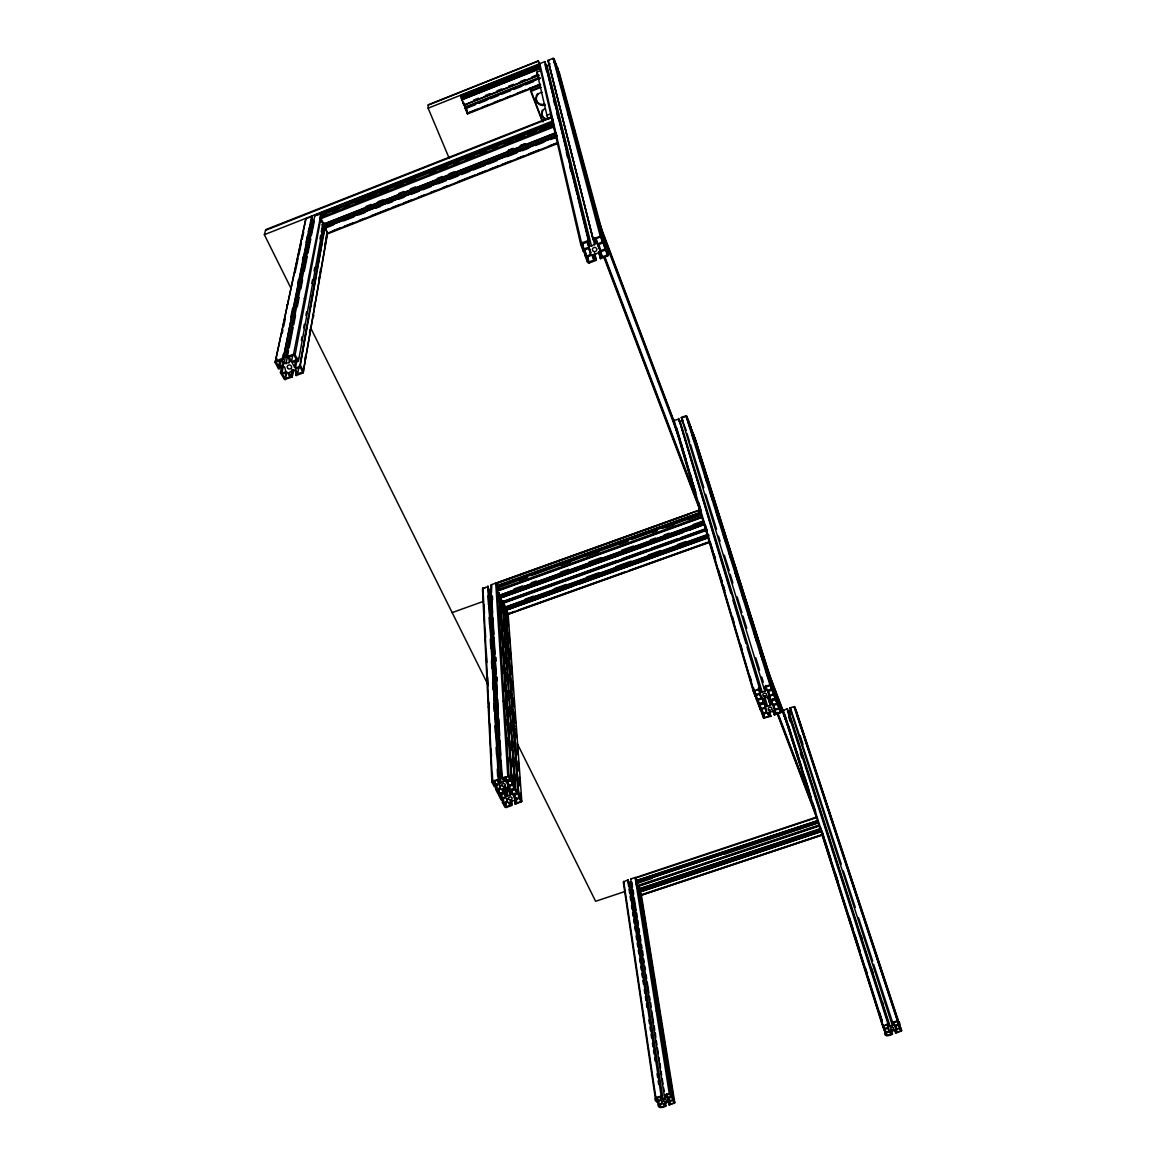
<?xml version="1.0" encoding="UTF-8"?>
<svg xmlns="http://www.w3.org/2000/svg" width="1166" height="1166" viewBox="0 0 1166 1166"><rect width="100%" height="100%" fill="white"/><g stroke="black" fill="none" stroke-linecap="round" stroke-linejoin="round"><path stroke-width="1.5" d="M325.212 224.557L324.148 223.289M449.245 158.43L428.141 108.19L428.184 104.867L538.313 60.894L540.281 66.2M785.039 717.513L784.339 715.297M816.419 817.118L635.747 877.532L636.242 880.709L817.585 820.689L636.242 880.709M304.807 359.536L305.434 355.98M309.456 332.893L310.083 329.351M314.106 306.264L314.718 302.708M318.741 279.636L319.367 276.08M319.98 272.523L320.606 268.982M324.629 245.895L325.256 242.339M325.868 238.797L326.48 235.24M296.339 371.065L296.164 375.554L303.073 372.916L327.442 232.5M303.073 372.916L327.588 233.113M325.766 227.516L326.772 231.64M300.77 361.008L303.656 344.917M304.297 341.346L307.183 325.256M307.824 321.685L308.465 318.099M310.069 309.165L310.71 305.594M311.351 302.023L312.954 293.074M313.596 289.503L316.482 273.412M317.123 269.842L322.253 241.245M322.895 237.66L324.818 226.933M303.612 371.546L300.332 365.06L325.576 224.032M333.549 224.863L325.125 228.157L323.055 222.181L321.291 231.83M297.68 373.863L295.304 369.214L300.274 367.305L302.65 371.969L297.68 373.863L298.962 366.751M323.74 222.604L298.423 361.314L296.951 360.76L292.637 362.407L292.404 363.53L295.494 368.019L299.808 366.372L324.76 224.353M555.905 132.924L323.171 224.44L322.836 223.333M296.164 375.554L296.82 371.983M295.494 368.019L297.141 359.07M297.432 361.693L298.088 358.137M301.353 340.341L302.009 336.785M303.641 327.894L304.297 324.337M305.929 315.447L306.585 311.876M311.803 283.411L312.459 279.855M314.091 270.964L314.747 267.408M319.98 238.943L320.635 235.386M294.386 367.421L295.727 360.25M298.423 361.314L295.115 354.785L321.422 215.273M281.88 365.556L280.438 372.668L284.504 379.504L292.2 377.07L292.724 370.788M292.2 377.07L293.526 369.928M323.171 224.44L320.3 218.217L320.533 215.681L552.961 124.019M321.189 215.069L321.131 212.576L552.524 122.095M291.719 376.137L290.728 376.516L292.083 369.374M320.81 217.065L322.457 222.531M320.869 216.774L320.533 215.681M291.485 361.737L289.095 357.029L294.094 355.12L296.47 359.813L291.485 361.737L292.855 354.61M283.192 354.391L282.099 359.726L284.023 363.471L288.993 362.684L290.013 361.183L288.089 357.423L286.617 356.869L293.57 354.187L321.16 213.159M285.306 379.708L286.311 374.505M288.993 362.684L289.693 359.128M284.781 378.79L282.391 374.155L287.346 372.26L289.736 376.895L284.781 378.79L286.166 371.721M286.005 363.836L288.498 350.718M289.197 347.774L293.074 327.675M293.788 324.585L295.537 315.257M297.33 306.745L299.064 297.534M300.872 288.906L302.577 279.811M304.341 270.949L307.154 256.768M307.853 253.226L310.783 238.957M311.38 235.503L314.324 221.117L312.721 220.797L311.628 216.482L305.988 218.698L305.55 219.864L275.147 362.437L278.499 368.952L279.505 368.573L280.598 363.253M286.617 356.869L314.864 215.2L320.504 212.984M279.505 368.573L279.024 367.64L283.003 366.109L284.708 367.13L285.874 371.706L281.91 373.222L281.429 372.289L282.857 365.177M281.91 373.222L283.338 366.109M284.023 363.471L312.721 220.797M282.099 359.726L283.105 359.332L312.007 217.284M290.83 317.079L292.651 308.203M297.738 283.323L298.467 279.782M302.475 260.237L303.204 256.68M306.104 242.47L307.562 235.372M308.29 231.815L309.019 228.259M283.105 359.332L311.628 216.482M278.543 366.692L276.123 362.014L281.108 360.105L283.513 364.783L278.543 366.692L280 359.624M279.024 367.64L280.481 360.556M276.123 362.014L276.881 358.458M282.157 333.52L282.915 329.949M283.673 326.393L285.189 319.265M295.013 272.946L298.03 258.706M298.788 255.135L301.426 242.674M302.183 239.103L303.699 231.99M275.147 362.437L305.988 218.698M594.587 253.226L596.351 260.28L589.121 263.05L587.635 262.423L584.968 255.529L586.002 255.135L586.396 256.126L590.564 254.538L590.171 249.116M496.22 783.639L496.847 789.732L500.272 788.566L499.587 785.272L498.217 784.572L494.282 786.715L491.892 782.065L482.491 588.626L488.19 586.542L498.727 779.675L497.867 779.967L499.237 782.648L500.87 782.867L504.368 780.87L501.803 777.824L490.769 584.909L495.739 583.117L496.789 583.481L509.017 776.148L511.393 780.812L506.481 781.716L508.522 785.724L512.224 784.441L511.51 773.597M503.114 798.666L503.668 802.937L507.064 801.771L506.394 798.521L505.024 797.821L501.118 799.949L498.757 795.358L505.213 792.326L504.893 786.875M291.063 288.439L264.347 234.687L265.731 229.629L551.212 116.994L553.282 122.678M603.755 243.679L605.154 248.941L600.636 250.675L598.012 245.866L598.362 244.671L602.895 242.936L603.274 243.942L604.309 243.534L556.211 64.101L553.15 58.3L547.962 60.37L592.896 238.724L593.275 239.73L594.325 239.321L595.855 243.344L591.526 246.143L589.588 245.749L588.043 241.741L589.092 241.333L544.974 61.565L539.785 63.634L539.319 64.742L580.741 244.598L583.423 251.55L584.472 251.142L582.446 243.111M559.126 73.021L557.333 67.147L556.59 67.453M580.741 244.598L581.426 243.126L588.699 240.327L544.974 61.565M559.301 72.438L608.448 254.465L607.748 255.922L600.505 258.692L598.785 252.424M491.892 782.065L498.378 779.005L487.898 585.93M765.581 702.34L758.206 704.045L756.311 699.163L761.034 698.332L760.465 693.493M502.4 601.496L514.906 788.639L508.624 791.146L508.274 785.709M769.341 711.1L770.93 716.303L763.599 717.994L761.733 713.169L766.412 712.353L765.843 707.514M508.099 613.52L521.8 801.304L515.357 804.321L514.774 800.051M690.622 427.164L688.596 422.835L694.018 440.18M657.362 1098.226L658.178 1104.013L662.142 1103.328L661.749 1100.864L660.626 1100.369L657.639 1101.316L656.852 1097.235M692.968 434.612L695.14 438.431L694.674 439.29M761.515 696.976L759.401 694.105L755.233 696.335L753.323 691.423L760.174 688.217L759.547 689.237L760.64 692.065L764.911 691.394L765.989 690.228L764.925 686.759M759.445 703.462L761.529 710.079L760.655 710.385L758.774 705.517L759.416 704.468M695.14 438.431L781.235 711.945L774.457 715.093L773.116 710.925M782.78 710.764L787.414 708.753L786.992 709.424M883.332 1025.147L885.839 1032.26L888.915 1031.283L888.783 1028.689L887.72 1028.15L884.061 1029.899L882.662 1026.269L782.648 710.385M657.639 1101.316L657.158 1102.045C649.87 1097.804 663.352 1095.311 660.583 1096.915L661.603 1098.897L665.218 1098.328L666.077 1097.483L665.072 1095.501C662.171 1095.282 673.584 1090.764 672.068 1097.308L667.827 1098.081L668.614 1100.748L672.578 1100.019L638.691 888.186M641.125 893.302L674.808 1102.73L669.124 1105.12L668.307 1101.054M882.662 1026.269L888.623 1023.763L888.856 1026.619L893.491 1025.147L873.611 964.238M796.232 712.601L796.655 711.93L901.653 1030.715L895.692 1033.207L895.473 1030.365L891.815 1030.948L890.853 1031.823L891.655 1033.907C894.57 1034.082 882.808 1038.848 884.863 1031.983L820.325 828.647L638.618 889.075L820.441 829.011M577.097 194.547L545.659 65.675L549.303 65.107L550.133 63.897M730.849 593.261L678.874 419.017L673.438 420.693M631.695 881.904L628.62 882.385L628.124 879.82L623.271 882.006L655.379 1098.605M683.087 420.168L679.093 421.626M769.123 701.116L775.958 697.938L689.266 422.602M797.413 715.88L796.655 711.93M504.266 786.015L504.703 793.274L506.059 795.926L510.227 795.27L511.16 794.163L510.927 790.533M764.269 697.836L766.033 706.159L770.289 705.488L771.353 704.322L770.289 700.853M544.843 104.007L544.813 104.022A6.602 6.5 -78.7 0 1 537.468 93.717M545.047 105.071L545.076 105.057A6.617 6.515 -78.2 0 1 538.925 93.572L540.426 92.741A6.617 6.515 -78.2 0 1 542.088 92.333M790.009 712.105L789.12 713.184L790.067 714.044M428.184 105.071L538.357 61.084M428.141 108.19L539.013 63.941L539.319 64.742L461.211 95.204L461.59 97.376L461.517 95.947M503.799 78.909L507.181 77.554M515.634 74.187L519.016 72.831M534.232 66.768L537.628 65.413M593.275 239.73L548.253 61.142L548.997 60.836M515.663 74.347L519.045 72.992M527.498 69.625L535.966 66.243M461.284 96.632L539.362 65.485L539.829 67.03M461.415 98.877L539.858 67.613L540.208 68.619L461.751 99.897L461.328 97.448L539.654 66.243M463.31 97.536L468.295 95.554M474.956 92.901L479.94 90.904M486.601 88.252L491.586 86.255M498.246 83.602L503.231 81.62M509.892 78.967L514.876 76.971M521.537 74.318L529.845 71.009M533.183 69.683L538.167 67.686M524.904 73.196L529.889 71.199M463.383 98.979L540.149 68.386L538.313 60.894M556.211 64.101L555.468 64.392L556.401 67.919M547.801 118.917L536.899 72.132L540.674 70.63M473.556 100.189L478.556 98.206M485.231 95.554L490.23 93.557M496.891 90.904L501.89 88.907M508.551 86.255L513.55 84.273M520.225 81.62L525.225 79.623M531.885 76.971L536.885 74.974M538.838 75.076L463.879 105.144L538.881 75.28M465.409 108.686L465.059 106.951L538.138 77.86M465.351 107.782L540.091 78.035M539.989 78.137L465.103 108.147L467.537 113.933L540.63 84.885M467.07 108.03L475.393 104.721M478.716 103.395L487.038 100.087M490.361 98.76L498.684 95.452M502.007 94.125L510.329 90.817M513.667 89.49L521.974 86.182M525.312 84.856L533.634 81.547M477.215 109.225L467.231 113.189L465.861 107.666M482.199 107.243L488.845 104.605M493.83 102.623L500.476 99.984M505.461 98.002L510.446 96.02M517.092 93.382L525.4 90.073M528.723 88.762L539.479 84.433M467.231 113.364L540.383 84.302M540.033 86.925L530.515 90.7L542.205 121.22M541.141 87.304L531.375 91.181L530.02 88.193L542.948 121.949M546.504 115.521L550.629 113.889M265.542 230.343L551.358 117.591M264.347 234.687L553.063 120.87M568.148 114.924L569.358 115.463M324.95 211.789L336.755 207.14M363.719 196.515L375.525 191.865M383.949 188.542L387.316 187.201M407.546 179.229L412.604 177.247M446.33 163.954L458.121 159.305M466.546 155.982L469.927 154.655M478.351 151.332L481.718 150.006M485.1 148.665L490.157 146.683M493.524 145.356L496.891 144.016M523.869 133.39L533.984 129.397M316.875 215.36L319.571 214.296M328.258 210.711L336.683 207.388M363.675 196.748L375.481 192.099M449.682 162.846L458.121 159.523M485.1 148.884L490.157 146.901M523.898 133.594L528.956 131.612M544.128 125.622L552.567 122.299M320.752 214.544L552.64 123.173L554.185 127.152M322.88 214.398L326.261 213.072M361.781 199.08L365.162 197.739M393.919 186.414L397.3 185.073M432.819 171.081L436.201 169.755M476.792 153.752L480.173 152.425M515.693 138.433L519.074 137.092M547.831 125.768L551.212 124.441M320.912 216.497L325.97 214.5M332.704 211.848L337.746 209.865M344.48 207.213L349.538 205.216M356.257 202.563L364.681 199.255M368.048 197.929L376.458 194.605M379.825 193.279L388.249 189.971M394.968 187.318L403.392 184.009M406.759 182.683L415.169 179.36M430.327 173.399L435.37 171.402M440.413 169.42L447.146 166.767M453.88 164.114L458.938 162.132M465.671 159.48L474.081 156.157M480.815 153.504L485.858 151.522M492.591 148.869L497.649 146.872M504.382 144.22L512.792 140.911M516.159 139.585L524.569 136.276M527.936 134.95L536.36 131.627M539.727 130.3L553.194 124.995M398.32 186.268L403.378 184.272M410.111 181.619L415.169 179.637M507.778 143.156L512.836 141.159M546.504 127.896L553.238 125.243M549.929 126.817L553.296 125.491M320.154 217.678L553.267 125.87L555.337 131.437M320.504 218.814L553.661 127.021M398.714 193.498L403.771 191.501M410.519 188.848L415.577 186.866M508.303 150.385L513.361 148.403L508.289 150.487M366.022 206.44L371.094 204.444M377.871 201.791L382.958 199.78M437.148 178.471L442.235 176.474M449.012 173.807L454.084 171.81M321.962 224.746L555.847 132.662M324.818 225.504L556.678 134.367M325.329 227.006L557.217 135.883M557.129 136.043L324.746 227.355L325.125 228.157M557.188 136.305L324.687 227.647L327.792 233.754L557.989 143.433M343.649 220.884L353.75 216.92M358.793 214.938L365.526 212.285M375.627 208.32L380.684 206.338M387.418 203.686L392.461 201.703M399.195 199.065L404.252 197.083M410.986 194.431L419.396 191.122M422.762 189.81L431.187 186.502M437.92 183.849L446.33 180.541M449.697 179.214L458.121 175.92M461.488 174.594L469.913 171.285M473.279 169.959L485.056 165.339M488.423 164.012L496.847 160.704M506.948 156.74L517.048 152.761M522.091 150.778L528.825 148.14M535.558 145.488L543.983 142.179M550.716 139.541L555.759 137.559M574.43 131.758L574.984 130.534M332.485 230.985L340.953 227.661M344.334 226.335L352.802 223.012M359.58 220.345L364.652 218.363M371.429 215.695L388.365 209.049M391.747 207.723L400.215 204.4M403.596 203.073L412.064 199.75M418.842 197.098L423.914 195.101M430.691 192.448L435.763 190.452M442.541 187.799L447.613 185.802M457.772 181.809L474.708 175.162M478.089 173.836L486.557 170.513M489.953 169.187L498.421 165.863M501.803 164.537L510.271 161.214M517.034 158.561L523.811 155.894M528.898 153.912L539.056 149.918M549.215 145.939L557.669 142.616M327.34 233.229L557.712 142.82M287.652 304.851L286.69 305.23L287.142 306.162M304.195 298.438L305.623 298.992M312.94 316.103L313.902 315.738L313.435 314.82M592.896 238.724L600.971 236.144L604.309 243.534M275.686 361.066L282.624 358.399M581.776 244.146L586.994 242.134L588.917 247.148L583.7 249.145L581.776 244.146L539.785 63.634M602.516 241.93L600.607 236.917L595.374 238.928L597.284 243.942L602.516 241.93L601.102 236.669M584.093 250.151L588.262 248.547L591.031 252.643M605.154 248.941L604.775 247.935L605.824 247.542L557.333 67.147M280.438 372.668L281.429 372.289M299.327 365.439L300.332 365.06M593.888 260.091L591.978 255.121L586.775 257.118L588.684 262.073L593.888 260.091L592.59 254.8M600.126 257.701L601.175 257.307L599.659 253.328L597.706 252.935L593.407 255.718L594.922 259.697L595.972 259.289L594.645 254.013M602.21 256.914L607.413 254.917L605.533 249.932L600.315 251.929L602.21 256.914L600.84 251.637M295.698 374.621L296.689 374.242L294.779 370.526L292.812 370.161L288.818 372.799L290.728 376.516M764.911 691.394L681.308 417.443L685.929 415.737L688.392 420.226L773.029 690.199L768 691.132L769.618 695.373L773.481 694.047L771.032 686.41M682.853 417.545L686.176 416.32M688.392 420.226L687.503 419.877M692.094 432.265L690.811 427.689M699.556 509.309L700.329 509.017M713.563 504.251L714.583 504.645M496.381 582.985L699.819 509.965L496.497 583.015L496.847 586.352L700.693 512.923M483.19 588.334L485.581 587.489M491.469 592.722L491.76 585.245M689.66 514.002L496.672 583.568L498.232 588.597L498.101 586.6M696.496 511.539L699.921 510.314M496.556 585.755L700.445 512.297L701.538 515.095M496.847 586.352L700.577 512.559M703.885 521.858L499.179 595.447L497.168 591.206L496.658 587.343L700.883 513.798M496.964 588.364L527.571 576.922M530.982 575.698L627.964 540.776M631.36 539.552L656.895 530.37M661.996 528.519L701.13 514.439M519.103 580.391L527.615 577.33M561.662 565.073L570.174 561.997M587.183 555.876L599.105 551.591M619.54 544.231L628.037 541.17M651.881 532.585L656.983 530.749M665.495 527.673L674.006 524.613M687.619 519.715L701.247 514.804M496.833 590.142L701.655 516.421L703.608 521.537L499.179 595.447M701.903 517.077L497.124 590.768L496.993 588.757M497.168 591.206L702.034 517.485M514.191 588.917L522.718 585.857M531.244 582.781L536.345 580.945M560.205 572.375L568.731 569.3M589.18 561.954L601.117 557.669M621.565 550.308L633.488 546.023M650.526 539.902L655.642 538.051M664.168 534.99L669.284 533.154M693.143 524.583L701.655 521.508M452.16 612.602L482.826 601.583M718.3 516.946L719.072 516.669M704.366 523.199L500.476 596.453L498.757 592.809L499.15 595.039M706.494 529.131L502.59 602.297L500.331 597.866L704.57 524.073L689.5 530.209M500.331 597.866L704.687 524.452M502.284 597.458L578.875 569.955M582.271 568.731L682.693 532.658M617.135 560.496L502.313 601.714L500.87 598.683M622.28 558.66L646.27 550.046M651.415 548.195L677.125 538.969M680.55 537.745L706.261 528.519M502.327 602.093L706.363 528.868M504.178 603.901L504.31 605.941L502.881 602.924L706.742 529.787M502.59 602.297L502.925 603.347L706.858 530.195M525.137 599.178L533.678 596.118M554.214 588.757L566.18 584.457M586.717 577.097L598.697 572.812M615.794 566.676L631.2 561.167M648.296 555.031L660.277 550.731M677.388 544.609L685.943 541.534M506.598 606.524L706.698 534.815M502.925 603.347L504.922 607.544L708.68 534.48M540.485 597.91L506.321 610.153L506.204 608.521L709.161 535.806M707.66 537.322L506.321 610.153M707.777 537.715L506.059 609.949L508.303 614.322L709.569 542.321M543.895 596.686L572.943 586.294M579.779 583.845L706.188 538.561M514.847 611.305L508.026 613.753L506.598 610.751M518.258 610.08L625.734 571.631M629.144 570.407L709.336 541.709M508.041 614.132L709.438 542.073M488.743 706.115L488.248 707.092M503.1 701.072L504.28 701.451M510.314 713.679L509.484 713.971L508.988 706.785M515.78 726.739L516.29 725.791M773.029 690.199L771.163 685.258L769.954 684.836L763.745 686.978L765.989 690.228M501.803 777.824L509.017 776.148M492.722 781.745L497.007 780.258L498.727 783.61L494.442 785.082L492.722 781.745L492.285 772.708M760.013 693.085L758.658 689.543L754.213 691.074L755.568 694.615L760.013 693.085L758.454 687.882M767.141 690.622L771.601 689.091L770.26 685.535L765.8 687.08L767.141 690.622L765.537 685.433M505.563 781.249L509.848 779.763L508.143 776.41L503.858 777.897L505.563 781.249L505.359 777.635M774.093 693.027L773.481 694.047M499.281 794.367L498.042 793.973L495.652 789.367L496.512 789.076M512.224 784.441L500.287 595.535M763.541 702.253L762.185 698.74L757.754 700.27L759.11 703.783L763.541 702.253L761.966 697.02M768.685 696.321L770.289 701.524L769.4 701.83L768.86 700.416L769.749 700.11L768.671 697.297L767.068 697.049L763.351 699.134L764.43 701.947L765.304 701.64L764.255 698.172M775.069 698.274L773.743 694.747L769.298 696.291L770.639 699.804L775.069 698.274L773.452 693.1M503.158 792.253L501.467 788.93L497.197 790.402L498.902 793.711L503.158 792.253L502.954 788.61M511.16 794.163L508.274 790.49L509.134 790.198L507.778 787.531L503.595 788.201L502.663 789.309L504.018 791.962L504.863 791.656L504.543 786.219M514.25 788.435L512.559 785.112L508.289 786.584L509.994 789.907L514.25 788.435L513.652 779.369M499.587 795.037L503.843 793.565L505.548 796.874L501.293 798.331L499.587 795.037L498.99 788.974M504.703 793.274L505.548 792.982L505.111 785.724M765.421 707.164L760.99 708.68L759.649 705.182L764.08 703.652L765.421 707.164L764.371 703.681M772.504 704.716L776.935 703.2L775.609 699.687L771.163 701.218L772.504 704.716L770.901 699.513M512.355 794.527L516.611 793.069L514.935 789.761L510.664 791.218L512.355 794.527L511.991 789.076M774.705 695.242L778.786 708.097L774.953 709.409L773.364 705.226L778.349 704.293L692.764 432.018M504.863 605.183L518.141 794.104L513.259 794.993L515.27 798.958L518.957 797.69L518.447 790.475M781.235 711.945L779.413 707.092L778.786 708.097M511.612 800.051L511.961 805.487L506.073 807.513L504.834 807.134L502.473 802.572L503.333 802.281M518.957 797.69L506 607.544M763.147 714.262L767.563 712.747L768.89 716.216L764.488 717.731L761.048 707.631M892.529 1026.036L789.79 707.937L794.367 706.611L795.955 710.065L795.183 709.788M787.691 711.304L791.262 710.079L789.79 707.937M774.195 714.394L775.069 714.102L774.005 711.318L769.764 711.989L768.715 713.14L770.93 716.303M775.958 713.796L780.375 712.28L779.048 708.797L774.632 710.313L775.958 713.796L774.88 710.327M505.694 806.872L509.936 805.415L508.245 802.135L504.004 803.593L505.694 806.872L505.476 803.243M515.022 803.665L515.868 803.374L514.527 800.75L512.923 800.532L509.44 802.5L510.781 805.123L511.626 804.832L511.393 801.217M520.969 801.64L519.293 798.346L515.037 799.803L516.713 803.082L520.969 801.64L520.575 796.218M828.705 812.513L829.58 812.789M664.329 1095.734L630.675 878.975L635.106 877.488L636.009 877.765L670.319 1093.868M631.535 879.222L630.675 878.975M637.685 877.4L816.608 817.599M637.044 885.752L818.94 825.062L820.587 829.463L638.924 890.008L637.365 886.728L636.534 882.545L818.138 822.453M636.403 880.724L637.292 882.604L818.197 822.205M816.419 823.036L636.534 882.545M636.84 883.478L652.392 878.29M724.975 854.051L816.564 823.473M819.13 825.572L637.277 886.247L638.4 888.609M637.365 886.728L819.275 826.038M624.961 891.494L595.622 901.289L517.004 743.077M832.364 822.322L832.859 821.578M641.694 891.32L821.374 831.475L639.813 891.888L641.46 895.226L822.671 834.871L821.185 830.979L639.959 891.903M822.482 834.404L641.3 894.716L640.178 892.369M641.358 895.167L822.628 834.827M643.588 1015.09L643.107 1015.834M656.21 1011.009L657.201 1011.272M661.02 1020.746L661.501 1020.002M888.288 1027.392L884.426 1028.616L883.42 1025.993L887.282 1024.768L888.288 1027.392L887.18 1023.923M894.468 1025.424L898.33 1024.2L897.339 1021.591L893.462 1022.815L894.468 1025.424L893.331 1021.97M667.083 1097.745L670.814 1096.565L669.561 1094.072L665.815 1095.268L667.083 1097.745L666.529 1094.16M794.746 706.785L899.496 1025.001L894.847 1026.43L896.362 1028.922L899.715 1027.858L793.944 706.509M884.863 1031.983L885.635 1031.735M674.808 1102.73L673.074 1099.29L672.578 1100.019M890.882 1034.155L889.891 1031.56L886.043 1032.77L887.035 1035.364L890.882 1034.155L889.775 1030.7M897.033 1032.202L900.895 1030.977L899.904 1028.383L896.056 1029.607L897.033 1032.202L895.911 1028.747M660.699 1107.219L664.416 1106.038L663.148 1103.59L659.431 1104.756L660.699 1107.219L660.16 1103.634M668.876 1104.639L669.619 1104.391L668.614 1102.424L667.244 1102.293L664.139 1103.838L665.159 1105.805C668.045 1106.024 656.706 1110.498 658.178 1104.013M674.079 1102.992L672.826 1100.515L669.109 1101.695L670.363 1104.158L674.079 1102.992L673.511 1099.407M514.556 789.105L515.795 789.499L518.141 794.104M775.303 699.002L776.512 699.411L778.349 704.293M293.57 354.187L295.115 354.785M602.035 233.841L602.793 234.06L601.947 230.955M461.211 95.204L462.538 98.44M504.863 791.656L505.548 792.982M512.749 783.479L515.095 788.099M519.468 796.742L521.8 801.304M463.922 103.206L464.651 104.94M310.491 327.529L487.825 684.369M509.979 713.009L510.65 714.35M314.864 215.2L315.243 216.001M496.818 585.959L497.969 588.393M638.589 887.472L639.668 890.052L820.806 829.682L820.383 828.501M504.601 606.539L504.922 607.544M785.957 719.859L785.592 718.926M461.663 98.614L463.252 103.424M465.059 106.951L463.514 103.278L463.558 104.182M463.879 105.144L461.328 97.448M467.056 110.449L465.482 105.669M761.529 710.079L761.267 709.38L764.809 708.156L766.893 710.998M588.699 240.327L589.092 241.333M595.972 259.289L596.351 260.28M765.304 701.64L765.843 703.04M770.289 701.524L771.353 704.322M893.491 1025.147L892.69 1023.063C889.745 1022.873 901.595 1018.064 899.496 1025.001M536.899 72.132L539.464 78.924M551.285 115.594L553.209 120.696M604.848 256.811L697.137 500.112M777.649 712.368L814.436 809.335M604.207 256.607L700.781 511.262M777.358 713.038L814.99 811.988M554.171 126.511L551.212 116.994M603.769 257.059L700.926 512.909M776.716 712.47L816.768 817.949M597.342 217.663L674.429 422.194M764.357 660.962L783.144 710.866M598.668 222.225L673.715 421.349M764.211 661.501L782.823 710.881M600.869 228.959L602.793 234.06M674.735 424.92L676.615 430.327M784.324 715.633L785.33 718.358M786.409 721.2L785.592 719.072L810.618 797.602M539.902 67.817L540.208 68.619M675.143 426.465L676.936 431.216M678.35 434.962L679.37 437.702M784.849 717.367L786.394 721.521M599.601 226.874L680.317 440.894M770.347 679.574L789.542 730.47M605.824 247.542L608.448 254.465M901.653 1030.715L900.283 1027.1L899.715 1027.858M596.234 213.801L600.884 227.006M718.824 515.999L719.32 517.325M547.962 60.37L548.253 61.142M681.308 417.443L686.264 430.545M554.899 62.877L553.471 59.058L554.87 64.334M677.3 431.784L677.563 432.542M675.376 427.091L675.041 426.144M505.738 607.209L506.204 608.521M796.976 714.802L901.056 1031.516M895.24 1025.468L896.362 1028.922M800.153 735.673L802.966 744.316M790.563 708.199L841.254 864.152M843.31 870.827L855.29 907.44M858.467 917.525L872.707 961.105M894.584 1029.753L895.692 1033.207M861.266 936.05L862.374 939.505M871.818 968.829L872.926 972.284M882.37 1001.609L883.478 1005.063M788.755 711.464L890.212 1026.78M891.305 1030.205L892.617 1034.184M787.414 708.753L888.827 1024.287M890.547 1030.453L891.655 1033.907M787.546 711.158L888.856 1026.619M788.61 716.565L790.271 721.754M800.255 752.915L801.917 758.119M887.807 1027.8L888.915 1031.283M788.464 725.427L801.698 767.097M804.817 777.037L808.679 789.193M822.088 831.343L823.75 836.547M824.668 839.535L830.906 859.123M835.133 872.532L837.888 881.205M849.096 916.432L852.958 928.588M854.97 935.03L860.129 951.165M865.449 968.013L867.096 973.216M879.426 1011.928L882.181 1020.614M883.828 1025.832L887.035 1035.364M784.849 714.729L811.07 797.194M812.906 803.17L815.661 811.842M820.791 827.933L830.892 859.648M831.635 861.616L860.056 951.587M860.77 954.036L867.023 973.625M867.766 975.869L882.225 1021.678M783.26 710.181L886.262 1035.583M786.744 722.104L787.342 723.955M812.629 804.351L815.019 811.492M693.639 434.364L779.413 707.092M690.782 426.698L776.512 699.411M777.11 701.888L780.593 712.994M774.749 695.927L777.46 704.599M686.861 416.102L771.163 685.258M690.68 428.694L694.091 439.597M697.705 451.169L700.008 458.5M704.745 473.629L706.465 479.124M710.619 492.139L712.382 498.028M717.658 514.629L719.349 520.284M723.605 533.649L725.237 538.838M730.251 555.089L731.33 558.558M736.125 573.861L738.282 580.77M743.15 596.322L744.899 601.904M749.068 614.934L751.808 623.97M756.107 637.423L757.74 642.612M767.694 674.72L770.42 683.393M697.734 451.796L701.072 462.727M704.876 474.853L707.048 481.791M710.531 492.824L712.47 499.135M716.798 513.011L719.509 521.683M723.314 533.809L725.485 540.747M729.275 552.888L731.446 559.826M735.25 571.967L737.961 580.624M742.29 594.5L743.923 599.703M748.266 613.578L749.884 618.782M753.688 630.923L756.938 641.315M759.649 649.987L762.36 658.659M766.703 672.534L769.414 681.206M687.284 419.294L689.981 427.937M691.832 433.723L693.989 440.646M698.857 456.212L701.028 463.135M704.585 474.635L706.742 481.558M710.444 493.174L712.615 500.097M716.405 512.224L719.655 522.601M723.43 534.713L725.354 540.995M729.391 553.763L731.067 559.374M735.09 572.142L738.093 581.863M742.13 594.631L743.995 600.49M747.814 612.995L749.694 618.855M753.746 631.651L756.719 641.358M759.693 650.701L762.418 659.694M766.456 672.49L768.35 678.714M769.968 683.582L772.14 690.505M685.929 415.737L769.954 684.836M773.335 704.191L774.953 709.409M771.411 700.853L774.122 708.972M768.015 690.17L769.618 695.373M769.575 696.35L770.639 699.804M774.005 710.633L775.069 714.102M767.709 691.453L768.773 694.921M772.854 709.89L774.457 715.093M768.685 696.656L769.749 700.11M686.993 433.446L689.66 442.147M690.52 444.406L703.812 487.68M705.678 494.326L716.565 529.233M718.475 536.068L720.078 541.286M724.348 555.191L729.318 570.772M730.222 574.328L732.889 583.029M737.16 596.934L741.955 612.587M743.019 616.071L746.765 628.241M755.83 657.813L759.562 669.998M761.704 676.95L763.307 682.168M767.534 695.927L769.4 701.83M767.622 696.802L770.289 705.488M764.459 695.971L767.636 706.392M768.729 712.441L769.779 715.909M680.317 421.859L762.243 692.312M764.459 700.941L766.033 706.159M767.84 712.747L768.89 716.216M678.656 418.419L760.436 688.931M763.38 698.478L764.43 701.947M732.933 600.184L746.007 643.53M747.042 646.999L760.64 692.065M764.838 707.121L766.412 712.353M759.46 693.114L761.034 698.332M761.894 709.03L764.488 717.731M760.494 707.573L763.599 717.994M757.55 698.536L759.11 703.783M758.104 700.955L761.733 713.169M755.655 693.624L760.655 710.385M676.601 427.747L680.419 440.5M681.221 443.386L682.766 448.604M683.567 451.475L686.147 460.147M690.491 474.664L692.036 479.867M692.823 482.739L695.636 492.037M698.726 502.459L701.291 511.145M705.649 525.677L707.223 531.361M713.913 553.937L715.458 559.155M720.85 577.17L722.395 582.388M723.168 585.201L724.713 590.419M753.513 687.678L755.568 694.615M680.07 439.699L695.738 492.985M710.298 542.175L712.878 550.877M713.898 553.967L715.443 559.578M718.533 570.028L722.148 582.213M723.182 585.317L724.727 590.914M732.467 616.668L733.997 622.25M740.716 644.55L742.232 650.089M749.971 676.207L751.516 681.425M754.65 691.584L758.774 705.517M674.035 420.124L756.311 699.163M676.149 428.578L695.665 494.646M698.23 503.348L700.795 512.034M703.885 522.47L755.233 696.335M673.336 420.372L753.323 691.423M637.292 882.604L637.627 883.77M559.272 75.251L562.945 88.951M563.863 92.376L567.55 106.077M568.425 109.546L574.532 132.312M575.479 135.81L578.19 145.75M580.172 153.329L583.816 166.738M584.749 170.236L586.279 176.095M587.096 178.981L588.509 184.228M591.789 196.471L593.202 201.718M596.482 213.961L597.896 219.193M599.907 226.889L602.589 236.683M604.6 244.408L607.748 255.922M556.882 68.211L558.281 73.473M554.229 58.796L601.671 236.552M602.443 239.176L604.775 247.935M559.214 78.486L560.613 83.763M563.892 96.078L565.306 101.369M568.585 113.685L569.985 118.961M573.278 131.292L574.678 136.568M577.957 148.884L579.371 154.174M585.93 178.821L587.329 184.097M590.608 196.413L592.022 201.703M595.301 214.019L596.7 219.295M599.98 231.626L601.394 236.902M464.884 105.64L463.791 103.206M555.643 65.398L557.057 70.674M557.989 74.187L559.389 79.463M560.321 82.975L561.721 88.252M562.668 91.764L564.067 97.04M565 100.553L566.399 105.829M569.678 118.13L571.078 123.407M559.097 78.676L560.496 83.937M563.761 96.224L565.16 101.5M568.44 113.787L569.839 119.049M573.104 131.335L574.503 136.611M577.768 148.898L579.167 154.16M553.15 58.3L600.184 235.926M598.814 243.636L600.636 250.675M598.231 244.743L599.586 250.02M599.805 252.031L601.175 257.307M596.22 238.87L598.012 245.866M595.928 238.666L597.284 243.942M598.697 251.652L600.505 258.692M594.514 238.068L595.855 243.344M549.303 65.107L594.66 244.947M593.625 254.407L594.922 259.697M547.073 65.996L591.526 246.143M577.957 198.089L589.588 245.749M544.945 64.378L546.65 71.403M553.486 99.504L554.754 104.765M556.896 113.554L558.179 118.815M566.282 152.178L567.565 157.454M569.693 166.228L570.976 171.504M587.635 241.843L588.917 247.148M588.845 247.454L590.564 254.538M587.445 255.981L589.121 263.05M587.431 256.768L588.684 262.073M584.72 249.028L586.396 256.126M584.764 249.816L587.635 262.423M582.417 242.339L583.233 245.866M582.461 243.825L583.7 249.145M583.321 248.445L584.968 255.529M582.198 246.259L583.423 251.55M552.247 121.468L552.844 123.523M552.903 123.771L553.588 126.73M640.688 894.016L641.271 897.587M641.839 901.158L642.408 904.729M642.991 908.299L647.276 935.074M647.859 938.645L648.427 942.215M648.996 945.786L649.564 949.357M650.147 952.913L650.715 956.484M651.284 960.055L651.867 963.626M652.435 967.197L653.004 970.768M653.587 974.339L655.292 985.051M655.875 988.622L656.443 992.193M657.012 995.764L657.595 999.335M658.163 1002.891L658.732 1006.462M659.3 1010.033L663.337 1035.131M663.906 1038.731L664.489 1042.331M665.057 1045.931L665.932 1051.324M666.5 1054.924L667.083 1058.524M667.666 1062.124L668.235 1065.709M668.818 1069.309L669.386 1072.909M669.969 1076.51L670.552 1080.11M671.12 1083.71L671.703 1087.295M672.272 1090.895L672.855 1094.495M673.438 1098.095L674.298 1103.488M639.405 887.53L639.624 888.915M640.79 895.357L641.373 898.928M641.941 902.513L642.51 906.099M643.093 909.669L643.661 913.255M644.23 916.826L644.813 920.411M645.381 923.997L645.964 927.568M646.532 931.153L647.101 934.724M647.684 938.309L648.252 941.895M648.821 945.466L649.404 949.051M649.972 952.637L650.555 956.207M651.124 959.793L651.692 963.364M652.275 966.949L652.843 970.535M653.412 974.106L655.423 986.64M659.446 1011.694L660.014 1015.28M660.597 1018.865L661.166 1022.436M661.734 1026.022L662.317 1029.593M662.886 1033.178L663.469 1036.763M665.188 1047.491L665.757 1051.076M666.325 1054.662L666.908 1058.232M667.477 1061.818L668.06 1065.403M668.628 1068.974L669.197 1072.56M669.78 1076.131L670.348 1079.716M670.931 1083.301L671.499 1086.872M672.068 1090.458L672.651 1094.043M639.303 888.273L673.074 1099.29M638.341 890.183L638.91 893.754M639.478 897.339L641.242 909.378M641.752 911.637L642.379 916.52M642.947 920.105L643.515 923.676M644.084 927.247L644.871 931.299M645.439 934.87L646.008 938.455M646.576 942.026L647.145 945.597M647.728 949.182L648.296 952.753M648.864 956.324L649.433 959.895M650.001 963.48L650.57 967.051M651.138 970.622L651.707 974.208M652.275 977.778L654.024 989.803M654.592 993.388L655.161 996.959M657.099 1008.167L657.668 1011.738M658.236 1015.324L658.805 1018.895M659.373 1022.465L659.941 1026.051M660.51 1029.622L661.078 1033.193M661.647 1036.778L662.215 1040.349M662.784 1043.92L663.352 1047.491M663.92 1051.076L664.489 1054.647M665.057 1058.218L665.64 1061.803M666.238 1066.671L666.806 1070.242M669.896 1088.607L670.465 1092.192M635.645 879.732L636.49 885.096M635.106 877.488L669.269 1093.591M669.794 1100.587L670.363 1104.158M668.788 1097.468L669.342 1101.054M668.06 1097.177L668.614 1100.748M632.089 882.808L632.526 887.268M633.196 889.95L633.634 894.424M634.187 897.995L636.126 910.515M636.796 913.182L637.248 917.671M637.904 920.338L638.356 924.827M638.91 928.398L639.464 931.984M640.017 935.555L640.848 940.933M641.402 944.504L641.956 948.075M642.626 950.727L643.064 955.231M643.617 958.816L644.171 962.387M644.725 965.973L645.279 969.544M646.11 974.907L646.664 978.493M647.217 982.063L648.879 992.805M649.433 996.376L649.987 999.947M650.657 1002.556L651.094 1007.103M651.648 1010.689L653.587 1023.209M654.257 1025.788L654.694 1030.365M655.365 1032.945L655.802 1037.521M656.356 1041.092L656.91 1044.678M657.464 1048.249L658.294 1053.612M658.848 1057.198L659.402 1060.768M660.087 1063.334L660.51 1067.925M661.064 1071.51L661.618 1075.081M662.171 1078.652L663.002 1084.03M663.556 1087.601L664.11 1091.172M664.664 1094.757L665.218 1098.328M665.349 1101.987L666.15 1106.068M664.605 1102.22L665.159 1105.805M629.8 882.531L662.988 1099.042M628.124 879.82L661.603 1098.897M661.603 1099.742L662.142 1103.328M627.993 882.298L628.532 885.868M629.072 889.439L629.625 893.025M630.165 896.596L630.704 900.181M631.52 905.545L632.059 909.116M632.613 912.701L633.153 916.272M633.692 919.857L634.231 923.428M634.785 926.999L635.324 930.585M636.14 935.948L636.68 939.534M637.234 943.105L637.773 946.675M638.312 950.261L638.851 953.832M639.668 959.195L640.221 962.781M640.761 966.352L641.3 969.937M641.839 973.508L642.393 977.093M642.932 980.664L643.472 984.235M644.288 989.613L644.827 993.184M645.381 996.755L645.92 1000.341M646.46 1003.911L647.013 1007.497M648.908 1020.017L649.447 1023.588M650.001 1027.173L650.541 1030.744M651.08 1034.315L651.619 1037.9M652.435 1043.264L652.989 1046.835M653.528 1050.42L654.068 1053.991M654.607 1057.577L655.161 1061.147M657.056 1073.667L657.595 1077.253M658.149 1080.824L658.688 1084.395M659.417 1103.91L659.941 1107.438M658.382 1100.194L659.169 1104.275M656.618 1098.459L657.158 1102.045M623.708 881.307L655.89 1097.833M507.778 616.231L508.434 625.297M508.959 632.54L509.615 641.591M510.14 648.835L510.795 657.901M511.32 665.145L511.976 674.21M512.501 681.454L513.157 690.505M513.681 697.749L514.337 706.815M514.731 712.251L515.518 723.124M515.911 728.546L516.567 737.539M517.092 744.739L517.733 753.732M518.258 760.917L518.914 769.924M519.438 777.11L520.08 786.117M520.604 793.303L521.26 802.295M507.793 619.204L508.318 626.433M508.959 635.47L509.484 642.685M510.14 651.721L510.664 658.95M511.306 667.972L511.699 673.394M512.486 684.238L512.88 689.645M513.667 700.489L514.046 705.911M514.833 716.74L515.226 722.162M516.013 732.991L516.261 736.606M517.179 749.257L517.573 754.679M518.229 763.701L518.739 770.93M519.395 779.952L519.788 785.374M505.563 608.39L505.942 613.797M506.846 626.419L507.225 631.826M507.982 642.641L508.376 648.048M509.134 658.877L509.513 664.285M510.285 675.099L510.664 680.507M511.437 691.321L511.947 698.536M512.705 709.351L513.098 714.758M513.856 725.573L514.235 730.98M515.008 741.795L515.387 747.217M516.159 758.031L516.538 763.438M517.296 774.253L517.806 781.468M505.286 607.792L505.665 613.199M505.913 616.799L518.622 797.034M504.266 607.253L504.776 614.526M505.403 623.606L505.913 630.879M506.671 641.781L507.05 647.232M507.808 658.134L508.187 663.585M508.944 674.487L509.323 679.938M510.081 690.826L510.591 698.099M511.349 709.001L511.728 714.452M512.486 725.354L512.865 730.805M513.623 741.707L514.002 747.158M514.76 758.06L515.139 763.511M515.897 774.399L516.276 779.85M504.237 610.284L504.484 613.928M505.49 628.459L505.752 632.089M506.627 644.798L506.875 648.427M507.764 661.151L508.012 664.78M502.867 600.956L515.795 789.499M516.349 797.661L516.713 803.082M502.75 600.898L502.881 602.924M515.62 799.759L515.868 803.374M501.948 602.399L502.677 613.199M503.158 620.399L503.77 629.392M504.382 638.385L504.98 647.392M505.476 654.592L506.073 663.585M506.685 672.593L507.297 681.585M507.895 690.578L508.507 699.585M510.081 722.92L510.81 733.662M511.291 740.804L511.889 749.753M512.501 758.702L512.982 765.858M513.579 774.792L514.191 783.741M514.906 793.536L515.27 798.958M501.934 605.46L502.429 612.704M503.158 623.577L503.654 630.821M504.251 639.872L504.747 647.13M505.476 657.988L505.84 663.425M506.569 674.298L507.064 681.542M507.793 692.415L508.274 699.658M509.017 710.531L509.382 715.968M510.11 726.841L510.475 732.277M511.335 744.957L511.699 750.394M512.428 761.252L512.792 766.689M515.11 800.707L515.357 804.321M514.031 793.128L514.395 798.535M499.85 596.394L500.214 601.816M501.045 614.482L501.395 619.904M502.109 630.748L502.59 637.977M503.42 650.643L503.654 654.257M504.499 666.908L504.849 672.33M505.68 684.996L506.044 690.418M506.875 703.069L507.225 708.505M508.055 721.156L508.42 726.578M509.25 739.244L509.615 744.666M510.329 755.51L510.795 762.739M499.573 595.782L511.889 783.771M499.135 593.1L511.393 780.812M498.392 587.212L498.494 588.932M467.449 112.461L467.537 113.933M498.538 595.17L498.888 600.577M499.573 611.421L500.156 620.443M500.739 629.465L501.205 636.694M501.905 647.524L502.371 654.738M503.071 665.567L503.537 672.797M504.237 683.626L504.703 690.84M505.403 701.67L505.869 708.899M506.569 719.728L506.918 725.15M507.735 737.772L508.201 745.001M509.017 757.638L509.25 761.252M510.183 775.682L510.533 781.103M498.48 598.173L498.713 601.773M499.631 616.216L499.864 619.831M500.797 634.26L501.03 637.875M509.644 784.456L509.994 789.907M509.994 791.656L510.227 795.27M510.431 799.701L510.781 805.123M508.901 786.569L509.134 790.198M508.187 780.287L508.522 785.724M508.624 786.365L508.959 791.816M495.739 583.117L507.764 775.754M508.055 786.861L508.274 790.49M507.297 779.865L507.633 785.301M465.642 108.394L465.715 109.444M507.123 787.137L507.676 796.145M506.263 778.101L506.481 781.716M506 778.917L506.219 782.532M506.846 798.156L507.064 801.771M505.519 786.904L506.059 795.926M505.752 802.091L506.073 807.513M503.216 778.363L503.435 781.978M503.799 788.318L504.018 791.962M492.402 596.074L492.606 599.674M495.973 657.376L496.177 660.991M497.124 677.213L497.328 680.827M503.348 797.515L503.668 802.937M491.673 596.336L492.606 612.558M492.912 617.98L493.845 634.202M494.063 637.817L494.996 654.039M495.2 657.653L496.133 673.89M496.337 677.49L497.27 693.726M497.59 699.134L498.421 713.563M498.727 718.97L499.66 735.207M499.966 740.614L500.797 755.043M501.118 760.451L502.152 778.494M502.269 798.958L502.473 802.572M501.671 794.235L501.963 799.657M500.87 782.867L489.997 589.442L488.641 589.224L499.237 782.648M501.322 793.58L501.628 799.002M500.986 792.924L501.293 798.331M500.068 784.937L500.272 788.566M498.611 788.26L498.902 793.711M487.971 595.826L488.452 604.848M489.137 617.484L489.516 624.714M490.288 639.157L490.784 648.179M491.454 660.816L491.848 668.031M492.62 682.474L493.014 689.704M493.786 704.147L494.18 711.362M494.952 725.806L495.346 733.035M496.118 747.479L496.512 754.693M497.284 769.137L497.663 776.352M496.57 784.295L496.847 789.732M495.375 783.931L495.652 789.367M494.865 780.972L495.142 786.409M494.515 780.316L494.705 783.931M494.267 781.453L494.442 785.082M483.992 604.615L484.444 613.651M485.245 629.917L485.595 637.146M486.309 651.605L486.849 662.448M487.563 676.907L488 685.943M488.802 702.209L489.166 709.438M489.88 723.897L490.318 732.948M491.119 749.213L491.484 756.442M482.943 587.722L492.416 781.06M548.807 119.267A6.544 6.457 -69.5 0 1 542.277 110.129M545.746 119.836A6.559 6.471 -68.8 0 1 544.639 108.555M525.166 143.753L520.109 145.75L525.225 143.826M659.839 1097.162L656.108 1098.343L657.391 1100.821L661.122 1099.64L659.839 1097.162M509.163 799.512A1.836 1.443 -4.7 0 0 512.107 798.491A1.836 1.443 -4.7 0 0 509.629 797.019A1.836 1.443 -4.7 0 0 509.163 799.512M769.152 710.152A1.866 1.487 -15.6 0 0 771.877 708.505A1.866 1.487 -15.6 0 0 769.064 707.543A1.866 1.487 -15.6 0 0 769.152 710.152M664.416 1101.695A1.589 1.079 -8.8 0 0 666.69 1100.471A1.589 1.079 -8.8 0 0 664.241 1099.83A1.589 1.079 -8.8 0 0 664.416 1101.695M891.363 1029.578A1.618 1.108 -14.6 0 0 893.768 1028.295A1.618 1.108 -14.6 0 0 891.392 1027.61A1.618 1.108 -14.6 0 0 891.363 1029.578M287.74 368.223A2.23 1.997 16.8 0 0 291.5 367.786A2.23 1.997 16.8 0 0 289.008 365.002A2.23 1.997 16.8 0 0 287.74 368.223M594.237 251.667A2.23 2.143 -21.6 0 0 596.715 248.752A2.23 2.143 -21.6 0 0 592.926 248.212A2.23 2.143 -21.6 0 0 594.237 251.667M502.371 786.263A1.836 1.458 -4.4 0 0 505.33 785.243A1.836 1.458 -4.4 0 0 502.838 783.756A1.836 1.458 -4.4 0 0 502.371 786.263M763.788 696.117A1.88 1.516 -15.6 0 0 766.514 694.455A1.88 1.516 -15.6 0 0 763.686 693.479A1.88 1.516 -15.6 0 0 763.788 696.117"/></g></svg>
